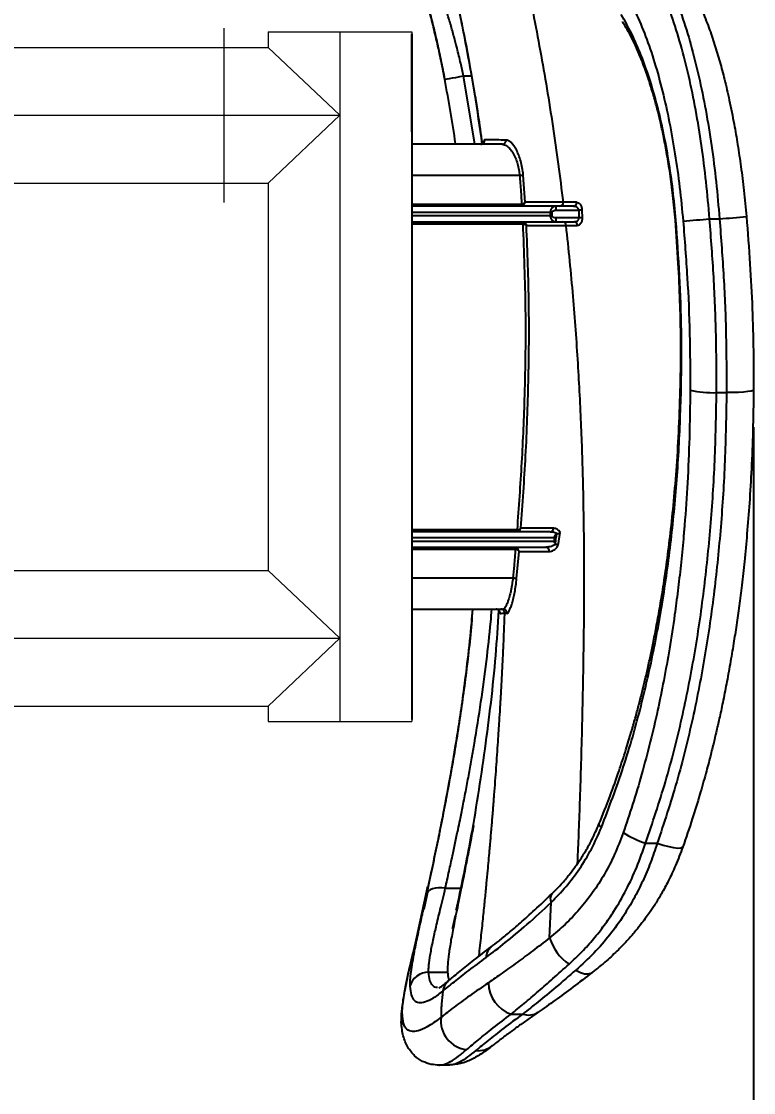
# Model space of a CAD drawing. Header units: millimetres. Extents: x 120 to 960, y 55 to 649.
# Drawn here: x 449.5 to 543.9, y 185.9 to 324.2 of the extents above; entities that cross this region are included whole.
import ezdxf

# ---------------------------------------------------------------- set-up
doc = ezdxf.new("R2010")
doc.units = ezdxf.units.MM
doc.layers.get('0').update_dxf_attribs({"lineweight": 13})
doc.layers.add('윤곽선', color=7, linetype='Continuous', lineweight=9)
doc.styles.get("Standard").update_dxf_attribs({"font": 'arial.ttf'})
doc.dimstyles.new('2-1사본 Standard', dxfattribs={"dimtxt": 2.5, "dimasz": 3, "dimexe": 1, "dimexo": 1, "dimgap": 1, "dimtad": 1, "dimdec": 1, "dimlfac": 2, "dimdsep": 46, "dimtxsty": 'Standard', "dimcen": 0.09, "dimclrd": 1, "dimclre": 1, "dimclrt": 2, "dimadec": 0, "dimazin": 0, "dimtfac": 1, "dimtdec": 1, "dimtmove": 0, "dimatfit": 3, "dimfxl": 0, "dimtolj": 1, "dimtzin": 0, "dimarcsym": 0})

# ---------------------------------------------------------------- blocks, each defined once
blk = doc.blocks.new('*D17')
at = {"layer": 'Defpoints', "color": 0}
for p in [(543.95, 272.8), (395.58, 173.6), (543.95, 165.44)]:
    blk.add_point(p, dxfattribs=at)
at = {"layer": '윤곽선', "color": 1, "lineweight": -2}
for p, q in [((543.95, 271.8), (543.95, 164.44)), ((395.58, 172.6), (395.58, 164.44)), ((398.58, 165.44), (540.95, 165.44))]:
    blk.add_line(p, q, dxfattribs=at)
at = {"layer": '윤곽선', "color": 1}
for points in [[(398.58, 165.94), (398.58, 164.94), (395.58, 165.44)], [(540.95, 165.94), (540.95, 164.94), (543.95, 165.44)]]:
    blk.add_solid(points, dxfattribs=at)
at = {"layer": '윤곽선', "color": 2, "insert": (470.2, 170.65), "char_height": 7, "attachment_point": 5}
blk.add_mtext('\\A1;295,355', dxfattribs=at)

msp = doc.modelspace()

# ---------------------------------------------------------------- linework, layer by layer
at = {"color": 1}
for p, q in [((475.583, 323.32), (475.583, 300.82)), ((490.583, 322.82), (490.583, 233.82)), ((395.583, 312.07), (490.583, 312.07)), ((395.583, 244.57), (490.583, 244.57))]:
    msp.add_line(p, q, dxfattribs=at)
for p, q in [((481.333, 322.82), (499.833, 322.82)), ((481.333, 322.82), (481.333, 320.82)), ((499.833, 322.82), (499.833, 233.82)), ((408.083, 320.82), (481.333, 320.82)), ((408.083, 303.32), (481.333, 303.32)), ((481.333, 303.32), (481.333, 253.32)), ((408.083, 253.32), (481.333, 253.32)), ((408.083, 235.82), (481.333, 235.82)), ((481.333, 235.82), (481.333, 233.82)), ((481.333, 233.82), (499.833, 233.82))]:
    msp.add_line(p, q)
at = {"color": 7, "linetype": 'Continuous', "lineweight": 25}
for p, q in [((499.833, 322.57), (499.833, 234.07)), ((499.833, 309.92), (499.833, 322.57)), ((511.538, 308.32), (499.833, 308.32)), ((514.469, 300.849), (514.223, 304.355)), ((518.467, 300.32), (499.833, 300.32)), ((513.903, 300.57), (513.903, 300.32)), ((520.701, 300.32), (518.467, 300.32)), ((518.467, 299.82), (518.467, 300.32)), ((517.717, 299.57), (517.967, 299.57)), ((517.717, 299.57), (517.717, 299.07)), ((517.717, 299.07), (517.967, 299.07)), ((517.967, 299.07), (517.967, 299.57)), ((518.467, 299.82), (521.381, 299.82)), ((521.409, 298.82), (518.467, 298.82)), ((518.467, 298.32), (518.467, 298.82)), ((521.802, 299.833), (521.829, 298.831)), ((538.277, 298.695), (539.556, 298.695)), ((499.833, 298.32), (518.467, 298.32)), ((514.074, 298.32), (514.074, 298.07)), ((514.169, 298.055), (514.249, 298.289)), ((518.467, 298.32), (520.779, 298.32)), ((539.165, 276.272), (540.455, 276.272)), ((513.38, 258.57), (513.38, 258.32)), ((517.707, 258.32), (499.833, 258.32)), ((518.251, 257.07), (518.251, 257.57)), ((518.732, 256.538), (518.976, 258.206)), ((499.833, 256.32), (517.126, 256.32)), ((513.139, 256.32), (513.139, 256.07)), ((513.375, 252.275), (513.686, 255.779)), ((499.833, 248.32), (511.641, 248.32)), ((511.845, 247.786), (512.135, 247.78)), ((499.833, 246.72), (499.833, 234.07)), ((530.007, 218.115), (531.522, 218.115)), ((500.497, 205.996), (501.898, 212.591)), ((501.229, 209.2), (501.811, 211.703)), ((504.175, 212.304), (506.227, 212.304)), ((501.728, 211.483), (501.261, 209.345)), ((517.635, 205.896), (517.836, 210.47)), ((500.01, 203.88), (500.52, 205.991)), ((502.02, 201.462), (504.464, 201.462)), ((512.671, 196.063), (514.164, 196.063)), ((503.34, 189.476), (503.382, 189.482)), ((503.382, 189.482), (503.34, 189.476)), ((504.695, 189.468), (503.382, 189.468))]:
    msp.add_line(p, q, dxfattribs=at)
at = {"color": 8, "linetype": 'Continuous', "lineweight": 25}
for p, q in [((506.534, 317.144), (507.546, 317.144)), ((507.997, 308.32), (506.534, 317.144)), ((499.833, 304.32), (513.768, 304.32)), ((513.903, 300.57), (499.833, 300.57)), ((499.833, 299.57), (517.717, 299.57)), ((517.717, 299.07), (499.833, 299.07)), ((499.833, 298.07), (514.074, 298.07)), ((513.38, 258.57), (499.833, 258.57)), ((499.833, 257.57), (518.251, 257.57)), ((518.251, 257.07), (499.833, 257.07)), ((499.833, 256.07), (513.139, 256.07)), ((512.891, 252.32), (499.833, 252.32)), ((501.846, 211.565), (501.385, 209.581))]:
    msp.add_line(p, q, dxfattribs=at)
at = {"color": 7, "linetype": 'Continuous', "lineweight": 25, "flags": 128}
for points in [[(504.084, 316.693), (504.093, 316.694), (504.1, 316.696)], [(513.768, 304.32), (513.84, 304.326), (513.91, 304.331), (513.976, 304.336), (514.039, 304.341), (514.096, 304.345), (514.147, 304.349), (514.189, 304.353), (514.223, 304.355)], [(514.025, 300.597), (514.044, 300.558), (514.061, 300.52), (514.078, 300.484), (514.093, 300.452), (514.106, 300.424), (514.116, 300.401), (514.124, 300.384), (514.129, 300.374)], [(521.802, 299.833), (521.765, 299.832), (521.722, 299.831), (521.674, 299.829), (521.621, 299.828), (521.564, 299.826), (521.505, 299.824), (521.444, 299.822), (521.381, 299.82)], [(521.829, 298.831), (521.792, 298.83), (521.749, 298.829), (521.701, 298.828), (521.648, 298.826), (521.592, 298.825), (521.532, 298.823), (521.471, 298.822), (521.409, 298.82)], [(542.977, 298.996), (543.042, 299), (543.028, 298.998)], [(513.429, 258.575), (513.438, 258.528), (513.446, 258.484), (513.454, 258.442), (513.46, 258.405), (513.466, 258.375), (513.47, 258.351), (513.473, 258.336), (513.475, 258.329)], [(513.223, 256.056), (513.238, 256.1), (513.252, 256.143), (513.266, 256.182), (513.278, 256.217), (513.287, 256.246), (513.295, 256.269), (513.3, 256.285), (513.303, 256.293)], [(513.375, 252.275), (513.349, 252.278), (513.31, 252.281), (513.26, 252.286), (513.199, 252.292), (513.13, 252.298), (513.054, 252.305), (512.974, 252.313), (512.891, 252.32)], [(504.175, 212.304), (503.726, 212.351), (503.292, 212.352), (502.888, 212.306), (502.527, 212.215), (502.221, 212.083), (501.981, 211.912), (501.815, 211.71), (501.728, 211.483)], [(498.611, 196.104), (498.49, 195.342), (498.525, 194.73)]]:
    msp.add_lwpolyline(points, dxfattribs=at)
at = {"color": 8, "linetype": 'Continuous', "lineweight": 25, "flags": 128}
for points in [[(504.1, 316.696), (504.205, 316.715), (504.418, 316.754), (504.721, 316.81), (505.101, 316.88), (505.543, 316.962), (506.028, 317.051), (506.534, 317.144)], [(533.924, 298.513), (533.849, 298.508), (533.856, 298.509)], [(534.617, 277.088), (534.514, 277.155), (534.513, 277.188)], [(543.945, 276.611), (543.88, 276.559), (543.629, 276.476), (543.215, 276.403), (542.66, 276.344), (541.991, 276.301), (541.243, 276.276), (540.455, 276.272)], [(524.001, 220.562), (523.995, 220.525), (524.08, 220.362), (524.318, 220.147)], [(531.522, 218.115), (532.278, 217.877), (532.994, 217.687), (533.632, 217.558), (534.158, 217.495), (534.544, 217.501), (534.771, 217.577), (534.829, 217.683)], [(521.016, 201.734), (521.6, 201.425), (522.154, 201.26), (522.648, 201.248), (523.059, 201.39), (523.15, 201.453)]]:
    msp.add_lwpolyline(points, dxfattribs=at)
at = {"color": 7, "linetype": 'Continuous', "lineweight": 25}
for centre, radius, start, end in [((508.752, 308.819), 0.499, 270.21246, 7.77486), ((511.521, 308.809), 0.489, 272.00279, 7.22637), ((518.916, 300.783), 0.465, 276.18921, 6.14897), ((520.654, 300.785), 0.467, 275.70006, 6.02708), ((478.23, 992.621), 696.518, 274.663442, 274.945644), ((519.268, 297.861), 0.461, 355.61693, 84.058), ((520.734, 297.859), 0.463, 356.08825, 84.49398), ((538.691, 289.172), 12.908, 256.93991, 272.10542), ((517.681, 258.786), 0.466, 273.1453, 357.01747), ((517.094, 255.838), 0.483, 350.48818, 86.17522), ((510.736, 247.82), 0.5, 355.90032, 89.97877), ((511.348, 247.821), 0.499, 355.94108, 89.8708), ((511.638, 247.822), 0.498, 355.17782, 89.70064), ((533.806, 229.866), 12.349, 237.26856, 252.08283), ((523.575, 207.665), 6.198, 196.58213, 236.35025), ((501.996, 198.969), 2.493, 89.45301, 163.9359), ((514.051, 200.161), 4.324, 180.78531, 251.38892), ((507.297, 195.158), 3.689, 172.17278, 264.39649)]:
    msp.add_arc(centre, radius, start, end, dxfattribs=at)
at = {"color": 8, "linetype": 'Continuous', "lineweight": 25}
for centre, radius, start, end in [((487.345, 916.907), 620.413, 274.827513, 275.149372), ((518.706, 210.967), 1.002, 142.49707, 209.75233), ((511.155, 203.405), 1.703, 129.03751, 180.96709), ((506.067, 198.691), 2.239, 129.92568, 171.28232), ((514.919, 198.215), 2.281, 250.66951, 302.60257), ((508.377, 194.422), 3.081, 264.97159, 308.10989)]:
    msp.add_arc(centre, radius, start, end, dxfattribs=at)
for points, knots in [([(513.282, 335.319), (513.69, 333.592), (514.861, 328.644), (516.454, 320.412), (518.112, 310.639), (518.956, 304.105), (519.378, 300.832)], [0, 0, 0, 0, 0.1514415, 0.4338354, 0.7164288, 1, 1, 1, 1]), ([(508.961, 308.377), (508.79, 309.616), (508.222, 313.719), (506.968, 320.674), (505.513, 327.98), (504.441, 332.397), (504.056, 333.985)], [0, 0, 0, 0, 0.1444595, 0.4786673, 0.8126492, 1, 1, 1, 1]), ([(509.246, 308.886), (509.217, 308.867), (509.16, 308.827), (509.128, 308.666), (509.129, 308.512), (509.129, 308.5)], [0, 0, 0, 0, 0.4769289, 0.9603304, 1, 1, 1, 1]), ([(519.728, 297.826), (520.044, 294.78), (520.66, 288.84), (521.279, 280.176), (521.698, 271.986), (521.939, 264.271), (522.051, 257.037), (522.065, 250.288), (522.011, 244.02), (521.915, 238.216), (521.793, 232.858), (521.655, 227.933), (521.51, 223.449), (521.363, 219.423), (521.261, 216.804), (521.205, 215.53), (521.201, 215.44)], [0, 0, 0, 0, 0.1084159, 0.2114085, 0.3091358, 0.4016578, 0.4888945, 0.5707486, 0.6472078, 0.7184154, 0.7846304, 0.8458447, 0.901823, 0.9522006, 0.9966222, 1, 1, 1, 1]), ([(507.692, 248.32), (507.588, 247.069), (507.286, 243.421), (506.537, 237.504), (505.505, 230.635), (504.319, 223.997), (503.04, 217.57), (502.167, 213.518), (501.728, 211.483)], [0, 0, 0, 0, 0.0947578, 0.2762219, 0.4571729, 0.6373063, 0.8178644, 1, 1, 1, 1]), ([(504.175, 212.304), (504.338, 213.04), (504.644, 214.415), (505.069, 216.371), (505.452, 218.159), (505.779, 219.706), (506.107, 221.287), (506.455, 223.01), (506.847, 225.018), (507.239, 227.095), (507.598, 229.08), (508.127, 232.13), (508.782, 236.264), (509.479, 241.505), (509.945, 245.51), (510.133, 247.775), (510.179, 248.32)], [0, 0, 0, 0, 0.067782, 0.1265335, 0.1762543, 0.2269103, 0.2626376, 0.3139697, 0.3754382, 0.4337378, 0.4888694, 0.5408348, 0.6854219, 0.8243598, 0.9577076, 1, 1, 1, 1]), ([(508.522, 203.523), (508.536, 203.648), (508.601, 204.226), (508.712, 205.235), (508.852, 206.528), (508.981, 207.752), (509.101, 208.908), (509.212, 209.995), (509.346, 211.334), (509.494, 212.848), (509.646, 214.46), (509.776, 215.867), (509.907, 217.327), (510.049, 218.955), (510.201, 220.749), (510.348, 222.549), (510.488, 224.33), (510.622, 226.091), (510.749, 227.822), (510.869, 229.522), (510.979, 231.129), (511.074, 232.582), (511.165, 234.023), (511.26, 235.587), (511.368, 237.457), (511.482, 239.551), (511.59, 241.704), (511.682, 243.696), (511.753, 245.359), (511.805, 246.685), (511.833, 247.457), (511.845, 247.786)], [0, 0, 0, 0, 0.0085118, 0.0396207, 0.0691574, 0.0971228, 0.1235179, 0.1483447, 0.1716057, 0.2152761, 0.2521038, 0.2821084, 0.3116329, 0.3520576, 0.3935467, 0.4343106, 0.4750606, 0.5150466, 0.5542684, 0.592726, 0.6304203, 0.6631191, 0.6908392, 0.727665, 0.7684465, 0.8164754, 0.8678929, 0.9122436, 0.9490162, 0.9782562, 1, 1, 1, 1]), ([(511.206, 247.988), (511.206, 247.946), (511.209, 247.809), (511.224, 247.795), (511.235, 247.785)], [0, 0, 0, 0, 0.3034073, 1, 1, 1, 1]), ([(501.261, 209.345), (501.22, 209.158), (500.982, 208.069), (500.598, 206.307), (500.185, 204.299), (499.894, 202.716), (499.707, 201.483), (499.596, 200.436), (499.599, 199.919), (499.6, 199.659)], [0, 0, 0, 0, 0.0393767, 0.2298812, 0.4220962, 0.5661514, 0.7097527, 0.8539838, 1, 1, 1, 1]), ([(505.115, 207.087), (505.129, 207.15), (505.244, 207.665), (505.376, 208.255), (505.493, 208.773)], [0, 0, 0, 0, 0.1237905, 1, 1, 1, 1]), ([(498.611, 196.104), (498.618, 196.4), (498.63, 196.989), (498.79, 198.184), (499.041, 199.584), (499.43, 201.411), (499.759, 202.84), (499.997, 203.826), (500.01, 203.88)], [0, 0, 0, 0, 0.1862518, 0.3708176, 0.5553911, 0.7410019, 0.9860377, 1, 1, 1, 1]), ([(503.179, 199.477), (503.177, 199.477), (502.903, 199.443), (502.547, 199.72), (502.13, 200.327), (502.056, 201.083), (502.02, 201.462)], [0, 0, 0, 0, 0.0021031, 0.3352655, 0.6676145, 1, 1, 1, 1]), ([(503.382, 189.482), (503.579, 189.496), (504.004, 189.527), (504.844, 189.916), (505.809, 190.546), (506.571, 191.181), (506.937, 191.486)], [0, 0, 0, 0, 0.223772, 0.4838891, 0.7515961, 1, 1, 1, 1]), ([(508.107, 191.353), (507.748, 191.061), (507.005, 190.456), (506.063, 189.864), (505.265, 189.513), (504.868, 189.497), (504.695, 189.489)], [0, 0, 0, 0, 0.2547208, 0.526834, 0.7932183, 1, 1, 1, 1])]:
    msp.add_open_spline(points, degree=3, knots=knots, dxfattribs=at)
at = {"color": 7, "linetype": 'Continuous', "lineweight": 25}
for points, knots in [([(508.939, 308.328), (508.633, 310.507), (507.763, 316.69), (506.133, 325.206), (504.609, 331.486), (504.038, 333.837)], [0, 0, 0, 0, 0.2540712, 0.7207504, 1, 1, 1, 1]), ([(500.072, 332.677), (500.188, 332.291), (500.42, 331.52), (500.878, 329.977), (501.39, 328.201), (501.941, 326.192), (502.506, 324), (503.065, 321.66), (503.603, 319.211), (503.924, 317.534), (504.084, 316.693)], [0, 0, 0, 0, 0.12620498, 0.25159222, 0.37749122, 0.50206781, 0.62686155, 0.75116954, 0.87516051, 1, 1, 1, 1]), ([(504.1, 316.696), (503.926, 317.6), (503.585, 319.378), (503.018, 321.931), (502.448, 324.287), (501.893, 326.418), (501.373, 328.302), (500.91, 329.911), (500.51, 331.266), (500.307, 331.946), (500.207, 332.281)], [0, 0, 0, 0, 0.138065, 0.2714306, 0.4017231, 0.5283909, 0.6513455, 0.7715761, 0.8873061, 1, 1, 1, 1]), ([(506.534, 317.144), (506.413, 317.687), (506.144, 318.895), (505.725, 320.584), (505.289, 322.245), (504.854, 323.802), (504.325, 325.545), (503.761, 327.296), (503.239, 328.873), (502.812, 330.109), (502.601, 330.712), (502.501, 330.998)], [0, 0, 0, 0, 0.0936157, 0.2082398, 0.2963722, 0.393858, 0.5006965, 0.6429418, 0.7735162, 0.8924996, 1, 1, 1, 1]), ([(538.277, 298.695), (538.138, 300.289), (537.859, 303.479), (537.251, 308.188), (536.505, 312.766), (535.611, 317.132), (534.574, 321.229), (533.39, 324.995), (532.069, 328.439), (531.066, 330.395), (530.564, 331.375)], [0, 0, 0, 0, 0.1246091, 0.2494527, 0.3746511, 0.5003228, 0.6249114, 0.74964, 0.8746292, 1, 1, 1, 1]), ([(531.899, 331.375), (532.397, 330.393), (533.393, 328.432), (534.706, 324.98), (535.882, 321.208), (536.91, 317.108), (537.797, 312.744), (538.536, 308.174), (539.14, 303.472), (539.417, 300.287), (539.556, 298.695)], [0, 0, 0, 0, 0.1255969, 0.250781, 0.375671, 0.5003863, 0.6258463, 0.750858, 0.8755369, 1, 1, 1, 1]), ([(534.932, 330.363), (535.364, 329.595), (536.19, 328.127), (537.259, 325.751), (538.159, 323.454), (538.926, 321.205), (539.596, 318.979), (540.229, 316.596), (540.852, 313.924), (541.415, 311.112), (541.909, 308.237), (542.332, 305.378), (542.722, 302.274), (542.924, 300.115), (543.028, 298.999)], [0, 0, 0, 0, 0.1013431, 0.1935515, 0.2772868, 0.3524675, 0.4258351, 0.4970886, 0.5781675, 0.6695038, 0.7441878, 0.8238031, 0.9088477, 1, 1, 1, 1]), ([(527.288, 328.043), (527.776, 327.161), (528.749, 325.401), (530.039, 322.295), (531.2, 318.885), (532.218, 315.18), (533.095, 311.231), (533.828, 307.083), (534.436, 302.788), (534.718, 299.868), (534.858, 298.408)], [0, 0, 0, 0, 0.1243852, 0.2482434, 0.3730939, 0.4980859, 0.6224595, 0.7479121, 0.8739393, 1, 1, 1, 1]), ([(533.924, 298.513), (533.802, 299.821), (533.559, 302.429), (533.001, 306.272), (532.314, 309.991), (531.487, 313.537), (530.526, 316.864), (529.433, 319.922), (528.22, 322.713), (527.308, 324.293), (526.852, 325.084)], [0, 0, 0, 0, 0.1254089, 0.2500655, 0.375449, 0.5006479, 0.6251338, 0.7504493, 0.8751751, 1, 1, 1, 1]), ([(533.856, 298.509), (533.759, 299.576), (533.576, 301.601), (533.199, 304.445), (532.8, 306.938), (532.393, 309.087), (532.002, 310.909), (531.609, 312.551), (531.174, 314.197), (530.64, 316.005), (529.977, 317.984), (529.163, 320.069), (528.188, 322.212), (527.432, 323.502), (527.035, 324.178)], [0, 0, 0, 0, 0.1049386, 0.1991672, 0.2835188, 0.3582217, 0.4228816, 0.4781169, 0.5384344, 0.609349, 0.691271, 0.7839128, 0.8865943, 1, 1, 1, 1]), ([(505.503, 308.32), (505.498, 308.355), (505.12, 311.16), (504.607, 313.945), (504.1, 316.696)], [0, 0, 0, 0, 0.0122642, 1, 1, 1, 1]), ([(512.007, 308.871), (511.578, 308.873), (510.722, 308.877), (509.797, 308.882), (509.43, 308.885), (509.247, 308.887)], [0, 0, 0, 0, 0.3336526, 0.666361, 1, 1, 1, 1]), ([(511.538, 308.32), (511.596, 308.316), (511.725, 308.306), (511.949, 308.216), (512.192, 308.053), (512.423, 307.833), (512.612, 307.608), (512.763, 307.398), (512.974, 307.069), (513.228, 306.564), (513.49, 305.824), (513.679, 305.071), (513.739, 304.563), (513.768, 304.32)], [0, 0, 0, 0, 0.067828, 0.1514514, 0.2508813, 0.3326113, 0.4014689, 0.4574536, 0.5005635, 0.6414766, 0.7712333, 0.8904678, 1, 1, 1, 1]), ([(514.223, 304.355), (514.19, 304.664), (514.124, 305.282), (513.921, 306.153), (513.663, 306.939), (513.256, 307.838), (512.788, 308.473), (512.328, 308.819), (512.114, 308.854), (512.007, 308.871)], [0, 0, 0, 0, 0.1258649, 0.2513086, 0.3768066, 0.501926, 0.7505088, 0.8752955, 1, 1, 1, 1]), ([(513.768, 304.32), (513.82, 303.626), (513.913, 302.385), (513.991, 301.143), (514.025, 300.597)], [0, 0, 0, 0, 0.5600005, 1, 1, 1, 1]), ([(514.025, 300.597), (514.003, 300.588), (513.964, 300.573), (513.921, 300.571), (513.903, 300.57)], [0, 0, 0, 0, 0.5603671, 1, 1, 1, 1]), ([(514.025, 300.597), (514.079, 300.613), (514.183, 300.645), (514.312, 300.711), (514.411, 300.78), (514.45, 300.826), (514.469, 300.849)], [0, 0, 0, 0, 0.2700436, 0.5226371, 0.76397, 1, 1, 1, 1]), ([(514.129, 300.374), (514.177, 300.403), (514.269, 300.46), (514.371, 300.584), (514.441, 300.715), (514.46, 300.805), (514.469, 300.849)], [0, 0, 0, 0, 0.27003, 0.5226702, 0.7640067, 1, 1, 1, 1]), ([(519.378, 300.832), (518.454, 300.835), (516.609, 300.841), (515.181, 300.846), (514.469, 300.849)], [0, 0, 0, 0, 0.5012613, 1, 1, 1, 1]), ([(518.467, 300.32), (518.406, 300.316), (518.294, 300.308), (518.111, 300.239), (517.955, 300.132), (517.838, 299.988), (517.768, 299.854), (517.725, 299.714), (517.719, 299.617), (517.717, 299.57)], [0, 0, 0, 0, 0.1650632, 0.3072268, 0.5226194, 0.6510038, 0.7726339, 0.8885676, 1, 1, 1, 1]), ([(521.119, 300.834), (520.832, 300.834), (520.259, 300.834), (519.672, 300.833), (519.378, 300.832)], [0, 0, 0, 0, 0.4999135, 1, 1, 1, 1]), ([(521.381, 299.82), (521.376, 299.854), (521.366, 299.924), (521.317, 300.023), (521.244, 300.116), (521.131, 300.208), (520.946, 300.297), (520.793, 300.312), (520.701, 300.32)], [0, 0, 0, 0, 0.0941049, 0.1988512, 0.318529, 0.4560751, 0.6710877, 1, 1, 1, 1]), ([(521.119, 300.834), (521.198, 300.822), (521.357, 300.797), (521.54, 300.626), (521.66, 300.43), (521.733, 300.252), (521.786, 300.051), (521.796, 299.906), (521.802, 299.833)], [0, 0, 0, 0, 0.2496696, 0.4984542, 0.6237255, 0.7491387, 0.8741366, 1, 1, 1, 1]), ([(517.717, 299.07), (517.719, 299.023), (517.725, 298.927), (517.768, 298.786), (517.838, 298.653), (517.955, 298.509), (518.111, 298.401), (518.294, 298.332), (518.406, 298.324), (518.467, 298.32)], [0, 0, 0, 0, 0.11136388, 0.22727095, 0.34893607, 0.47737643, 0.69260251, 0.8348226, 1, 1, 1, 1]), ([(517.967, 299.57), (517.968, 299.586), (517.972, 299.619), (518.002, 299.667), (518.05, 299.711), (518.195, 299.798), (518.344, 299.81), (518.467, 299.82)], [0, 0, 0, 0, 0.0768636, 0.1660741, 0.273243, 0.3999737, 1, 1, 1, 1]), ([(518.467, 298.82), (518.344, 298.83), (518.195, 298.842), (518.05, 298.929), (518.002, 298.974), (517.972, 299.021), (517.968, 299.055), (517.967, 299.07)], [0, 0, 0, 0, 0.6000278, 0.7267588, 0.8339256, 0.9231362, 1, 1, 1, 1]), ([(520.779, 298.32), (520.868, 298.328), (521.019, 298.342), (521.197, 298.43), (521.303, 298.524), (521.367, 298.617), (521.406, 298.717), (521.408, 298.787), (521.409, 298.82)], [0, 0, 0, 0, 0.3248726, 0.5490896, 0.6830528, 0.800111, 0.9040095, 1, 1, 1, 1]), ([(521.829, 298.831), (521.828, 298.759), (521.825, 298.615), (521.784, 298.413), (521.721, 298.234), (521.609, 298.037), (521.433, 297.865), (521.275, 297.84), (521.196, 297.828)], [0, 0, 0, 0, 0.1255472, 0.2498383, 0.3746915, 0.5002505, 0.7500036, 1, 1, 1, 1]), ([(521.381, 299.82), (521.387, 299.634), (521.397, 299.3), (521.405, 298.967), (521.409, 298.82)], [0, 0, 0, 0, 0.5599988, 1, 1, 1, 1]), ([(539.165, 276.272), (539.161, 278.745), (539.153, 283.701), (538.846, 291.187), (538.467, 296.185), (538.277, 298.695)], [0, 0, 0, 0, 0.3314989, 0.664257, 1, 1, 1, 1]), ([(539.556, 298.695), (539.747, 296.185), (540.126, 291.187), (540.435, 283.702), (540.448, 278.746), (540.455, 276.272)], [0, 0, 0, 0, 0.3357003, 0.6684687, 1, 1, 1, 1]), ([(543.028, 298.999), (543.19, 296.958), (543.504, 292.995), (543.79, 287.22), (543.948, 281.794), (543.946, 278.301), (543.945, 276.611)], [0, 0, 0, 0, 0.2733112, 0.5308462, 0.7729857, 1, 1, 1, 1]), ([(514.169, 298.055), (514.31, 294.369), (514.592, 286.998), (514.445, 276.723), (514.056, 267.247), (513.638, 261.466), (513.429, 258.575)], [0, 0, 0, 0, 0.2799997, 0.5599394, 0.7799452, 1, 1, 1, 1]), ([(513.928, 258.783), (514.149, 261.892), (514.595, 268.2), (514.947, 277.819), (515.035, 287.735), (514.773, 294.439), (514.639, 297.843)], [0, 0, 0, 0, 0.2391877, 0.4852274, 0.7385893, 1, 1, 1, 1]), ([(514.074, 298.07), (514.092, 298.069), (514.124, 298.068), (514.155, 298.059), (514.169, 298.055)], [0, 0, 0, 0, 0.5600057, 1, 1, 1, 1]), ([(514.169, 298.055), (514.225, 298.044), (514.333, 298.023), (514.469, 297.968), (514.575, 297.908), (514.618, 297.865), (514.639, 297.843)], [0, 0, 0, 0, 0.2712348, 0.523927, 0.7647038, 1, 1, 1, 1]), ([(514.249, 298.289), (514.3, 298.265), (514.4, 298.217), (514.515, 298.102), (514.598, 297.976), (514.626, 297.887), (514.639, 297.843)], [0, 0, 0, 0, 0.2712551, 0.5239867, 0.7647557, 1, 1, 1, 1]), ([(514.639, 297.843), (515.372, 297.84), (516.841, 297.835), (518.764, 297.829), (519.728, 297.826)], [0, 0, 0, 0, 0.4989187, 1, 1, 1, 1]), ([(519.727, 297.826), (519.974, 297.827), (520.469, 297.828), (520.953, 297.828), (521.196, 297.828)], [0, 0, 0, 0, 0.5000998, 1, 1, 1, 1]), ([(534.513, 277.188), (534.531, 278.18), (534.571, 280.376), (534.559, 283.997), (534.463, 288.261), (534.25, 293.173), (533.993, 296.658), (533.856, 298.509)], [0, 0, 0, 0, 0.1400094, 0.3098981, 0.5097199, 0.739644, 1, 1, 1, 1]), ([(534.617, 277.088), (534.639, 279.464), (534.684, 284.215), (534.441, 291.368), (534.096, 296.13), (533.924, 298.513)], [0, 0, 0, 0, 0.3332756, 0.6663662, 1, 1, 1, 1]), ([(534.858, 298.408), (535.048, 295.982), (535.426, 291.135), (535.743, 283.855), (535.764, 279.017), (535.774, 276.597)], [0, 0, 0, 0, 0.33367906, 0.66680329, 1, 1, 1, 1]), ([(524.001, 220.562), (524.491, 221.782), (525.404, 224.056), (526.541, 227.274), (527.435, 230.014), (528.125, 232.293), (528.665, 234.191), (529.119, 235.87), (529.517, 237.421), (529.896, 238.966), (530.267, 240.556), (530.637, 242.23), (531.016, 244.044), (531.416, 246.085), (531.853, 248.503), (532.319, 251.337), (532.794, 254.592), (533.257, 258.274), (533.687, 262.387), (534.058, 266.933), (534.357, 271.913), (534.46, 275.383), (534.513, 277.188)], [0, 0, 0, 0, 0.06852382, 0.12770112, 0.17766497, 0.21849469, 0.25152665, 0.28025912, 0.30885552, 0.33467896, 0.36287519, 0.39354623, 0.42363386, 0.45895009, 0.50135276, 0.55088817, 0.60760537, 0.67154245, 0.74273361, 0.82120426, 0.90696425, 1, 1, 1, 1]), ([(524.318, 220.147), (525.297, 222.727), (527.249, 227.874), (529.493, 235.828), (531.308, 243.885), (532.689, 252.06), (533.689, 260.332), (534.356, 268.684), (534.53, 274.284), (534.617, 277.088)], [0, 0, 0, 0, 0.1428885, 0.28501, 0.4270057, 0.56935, 0.7123748, 0.8559896, 1, 1, 1, 1]), ([(535.774, 276.597), (535.748, 274.55), (535.697, 270.562), (535.439, 264.751), (535.145, 260.401), (534.89, 257.41), (534.727, 255.679), (534.554, 253.985), (534.371, 252.328), (534.177, 250.71), (533.975, 249.13), (533.634, 246.634), (533.122, 243.292), (532.385, 239.177), (531.561, 235.164), (530.62, 231.125), (529.545, 227.077), (528.386, 223.17), (527.539, 220.681), (527.129, 219.477)], [0, 0, 0, 0, 0.1053856, 0.2052696, 0.2996577, 0.3302061, 0.3601317, 0.389435, 0.418116, 0.4461748, 0.4736117, 0.5004272, 0.5763765, 0.6484735, 0.7167241, 0.7885193, 0.8634406, 0.9339471, 1, 1, 1, 1]), ([(543.945, 276.611), (543.922, 274.842), (543.877, 271.45), (543.686, 266.586), (543.43, 262.161), (543.122, 258.173), (542.786, 254.636), (542.44, 251.54), (542.094, 248.806), (541.742, 246.295), (541.357, 243.79), (540.93, 241.254), (540.463, 238.715), (539.995, 236.369), (539.611, 234.579), (539.323, 233.299), (539.087, 232.276), (538.775, 230.964), (538.335, 229.2), (537.746, 226.965), (536.98, 224.264), (536.012, 221.097), (535.238, 218.852), (534.823, 217.649)], [0, 0, 0, 0, 0.0880532, 0.1688964, 0.2425791, 0.3091404, 0.3686102, 0.4201361, 0.4649116, 0.5065014, 0.5470439, 0.5918557, 0.6353361, 0.6765084, 0.7118533, 0.7272195, 0.742344, 0.7645253, 0.794924, 0.8335833, 0.8805719, 0.9359937, 1, 1, 1, 1]), ([(530.007, 218.115), (530.902, 220.75), (532.702, 226.053), (534.751, 234.195), (536.378, 242.431), (537.591, 250.673), (538.449, 259.02), (539.004, 267.543), (539.111, 273.332), (539.165, 276.272)], [0, 0, 0, 0, 0.141867, 0.2854881, 0.4269074, 0.568389, 0.707873, 0.8516736, 1, 1, 1, 1]), ([(540.455, 276.272), (540.404, 273.333), (540.304, 267.543), (539.765, 259.017), (538.927, 250.666), (537.741, 242.421), (536.15, 234.187), (534.15, 226.051), (532.395, 220.749), (531.522, 218.115)], [0, 0, 0, 0, 0.1483976, 0.2923519, 0.4320658, 0.5735982, 0.7150263, 0.8584351, 1, 1, 1, 1]), ([(513.429, 258.575), (513.42, 258.573), (513.404, 258.571), (513.387, 258.57), (513.38, 258.57)], [0, 0, 0, 0, 0.560148, 1, 1, 1, 1]), ([(513.429, 258.575), (513.462, 258.577), (513.526, 258.583), (513.643, 258.606), (513.764, 258.649), (513.873, 258.712), (513.91, 258.759), (513.929, 258.783)], [0, 0, 0, 0, 0.141407, 0.2755975, 0.5289608, 0.7670259, 1, 1, 1, 1]), ([(513.475, 258.329), (513.507, 258.337), (513.569, 258.353), (513.68, 258.409), (513.792, 258.502), (513.887, 258.637), (513.915, 258.735), (513.929, 258.783)], [0, 0, 0, 0, 0.14141326, 0.27562064, 0.5290172, 0.76707688, 1, 1, 1, 1]), ([(518.147, 258.761), (517.298, 258.765), (515.605, 258.772), (514.486, 258.779), (513.929, 258.783)], [0, 0, 0, 0, 0.5016392, 1, 1, 1, 1]), ([(518.976, 258.206), (518.921, 258.304), (518.811, 258.5), (518.525, 258.705), (518.298, 258.739), (518.147, 258.761)], [0, 0, 0, 0, 0.2515884, 0.5030088, 1, 1, 1, 1]), ([(517.707, 258.32), (517.811, 258.316), (517.976, 258.309), (518.308, 258.255), (518.514, 258.146), (518.664, 258.066)], [0, 0, 0, 0, 0.31672612, 0.50211046, 1, 1, 1, 1]), ([(518.251, 257.57), (518.256, 257.612), (518.264, 257.698), (518.345, 257.85), (518.441, 257.933), (518.503, 257.986)], [0, 0, 0, 0, 0.2468451, 0.5150558, 1, 1, 1, 1]), ([(518.503, 257.986), (518.471, 257.77), (518.415, 257.384), (518.357, 256.997), (518.332, 256.828)], [0, 0, 0, 0, 0.56000086, 1, 1, 1, 1]), ([(518.664, 258.066), (518.637, 258.057), (518.58, 258.038), (518.529, 258.004), (518.503, 257.986)], [0, 0, 0, 0, 0.4890422, 1, 1, 1, 1]), ([(518.664, 258.066), (518.728, 258.087), (518.855, 258.13), (518.936, 258.181), (518.976, 258.206)], [0, 0, 0, 0, 0.5059962, 1, 1, 1, 1]), ([(513.223, 256.056), (513.164, 255.359), (513.057, 254.113), (512.942, 252.868), (512.891, 252.32)], [0, 0, 0, 0, 0.5599999, 1, 1, 1, 1]), ([(513.139, 256.07), (513.155, 256.07), (513.184, 256.068), (513.211, 256.06), (513.223, 256.056)], [0, 0, 0, 0, 0.5599095, 1, 1, 1, 1]), ([(513.686, 255.779), (513.671, 255.805), (513.643, 255.856), (513.545, 255.934), (513.431, 255.993), (513.318, 256.034), (513.256, 256.049), (513.223, 256.056)], [0, 0, 0, 0, 0.2333396, 0.4718269, 0.7252695, 0.8592645, 1, 1, 1, 1]), ([(513.686, 255.779), (513.679, 255.829), (513.667, 255.928), (513.593, 256.076), (513.495, 256.185), (513.393, 256.256), (513.333, 256.28), (513.303, 256.293)], [0, 0, 0, 0, 0.2333128, 0.4718066, 0.7252567, 0.8592985, 1, 1, 1, 1]), ([(513.686, 255.779), (514.197, 255.776), (515.224, 255.768), (516.787, 255.762), (517.571, 255.758)], [0, 0, 0, 0, 0.4982994, 1, 1, 1, 1]), ([(518.45, 256.725), (518.239, 256.609), (517.793, 256.362), (517.356, 256.335), (517.126, 256.32)], [0, 0, 0, 0, 0.474218, 1, 1, 1, 1]), ([(517.571, 255.758), (517.761, 255.794), (518.047, 255.849), (518.453, 256.144), (518.639, 256.407), (518.732, 256.538)], [0, 0, 0, 0, 0.4980403, 0.7496604, 1, 1, 1, 1]), ([(518.332, 256.828), (518.306, 256.871), (518.261, 256.946), (518.254, 257.033), (518.251, 257.07)], [0, 0, 0, 0, 0.5768825, 1, 1, 1, 1]), ([(518.332, 256.828), (518.349, 256.806), (518.382, 256.764), (518.428, 256.738), (518.45, 256.725)], [0, 0, 0, 0, 0.509735, 1, 1, 1, 1]), ([(518.732, 256.538), (518.728, 256.542), (518.7, 256.571), (518.62, 256.635), (518.509, 256.694), (518.45, 256.725)], [0, 0, 0, 0, 0.0609271, 0.5014658, 1, 1, 1, 1]), ([(512.891, 252.32), (512.861, 252.068), (512.814, 251.679), (512.724, 251.166), (512.629, 250.689), (512.487, 250.1), (512.316, 249.525), (512.156, 249.086), (512.036, 248.81), (511.907, 248.561), (511.77, 248.363), (511.682, 248.334), (511.641, 248.32)], [0, 0, 0, 0, 0.1190098, 0.1832596, 0.2506669, 0.3599159, 0.500142, 0.6028241, 0.6859751, 0.7495806, 0.8819014, 1, 1, 1, 1]), ([(512.135, 247.78), (512.178, 247.797), (512.265, 247.831), (512.427, 248.101), (512.603, 248.512), (512.786, 249.068), (512.968, 249.749), (513.134, 250.528), (513.279, 251.379), (513.343, 251.976), (513.375, 252.275)], [0, 0, 0, 0, 0.1244857, 0.2490349, 0.373663, 0.4982065, 0.6228798, 0.7479616, 0.8735334, 1, 1, 1, 1]), ([(501.811, 211.703), (502.058, 212.851), (502.524, 215.019), (503.181, 218.182), (503.748, 221.008), (504.227, 223.487), (504.62, 225.602), (504.943, 227.403), (505.265, 229.258), (505.636, 231.491), (506.086, 234.381), (506.589, 237.89), (507.106, 242.029), (507.501, 245.575), (507.673, 247.75), (507.718, 248.32)], [0, 0, 0, 0, 0.10384358, 0.19601859, 0.27685302, 0.3465568, 0.40525344, 0.45300621, 0.49505155, 0.5568775, 0.63390437, 0.72639149, 0.83431942, 0.9565497, 1, 1, 1, 1]), ([(505.589, 209.458), (506.214, 212.402), (507.68, 219.301), (509.356, 230.273), (510.584, 240.237), (510.973, 246.216), (511.1, 248.16)], [0, 0, 0, 0, 0.2306917, 0.5406627, 0.8506498, 1, 1, 1, 1]), ([(511.233, 247.785), (511.304, 247.785), (511.447, 247.785), (511.712, 247.786), (511.844, 247.786)], [0, 0, 0, 0, 0.5001548, 1, 1, 1, 1]), ([(507.816, 220.377), (507.804, 220.317), (507.699, 219.764), (507.48, 218.628), (507.132, 216.835), (506.708, 214.683), (506.397, 213.143), (506.227, 212.304)], [0, 0, 0, 0, 0.0218552, 0.1992609, 0.4132205, 0.6801341, 1, 1, 1, 1]), ([(517.836, 210.47), (518.486, 211.136), (519.783, 212.467), (521.517, 214.783), (523.074, 217.323), (523.902, 219.204), (524.318, 220.147)], [0, 0, 0, 0, 0.2495989, 0.497856, 0.7481515, 1, 1, 1, 1]), ([(517.912, 211.577), (518.375, 212.043), (519.197, 212.872), (520.208, 214.084), (520.957, 215.076), (521.631, 216.05), (522.343, 217.191), (523.187, 218.715), (523.707, 219.895), (524.001, 220.562)], [0, 0, 0, 0, 0.1900863, 0.3383646, 0.4462749, 0.5366393, 0.664068, 0.8103331, 1, 1, 1, 1]), ([(527.129, 219.477), (526.774, 218.541), (526.069, 216.681), (524.733, 214.101), (523.214, 211.719), (521.503, 209.557), (519.645, 207.596), (518.306, 206.464), (517.635, 205.896)], [0, 0, 0, 0, 0.1677057, 0.3333371, 0.4994505, 0.6661187, 0.8327086, 1, 1, 1, 1]), ([(520.141, 202.506), (520.697, 203.029), (521.789, 204.059), (523.303, 205.747), (524.685, 207.496), (526.115, 209.576), (527.539, 212.056), (528.916, 214.987), (529.644, 217.075), (530.007, 218.115)], [0, 0, 0, 0, 0.1318827, 0.2592302, 0.3822372, 0.5011198, 0.6688388, 0.8348714, 1, 1, 1, 1]), ([(531.522, 218.115), (531.242, 217.279), (530.681, 215.604), (529.66, 213.214), (528.507, 210.929), (527.107, 208.594), (525.398, 206.23), (523.339, 203.851), (521.804, 202.452), (521.016, 201.734)], [0, 0, 0, 0, 0.1243047, 0.2489774, 0.3743889, 0.5009011, 0.6589517, 0.8251476, 1, 1, 1, 1]), ([(534.823, 217.649), (534.519, 216.837), (533.949, 215.321), (533, 213.31), (532.114, 211.665), (531.325, 210.359), (530.669, 209.364), (530.095, 208.549), (529.486, 207.733), (528.711, 206.761), (527.703, 205.6), (526.443, 204.288), (524.912, 202.857), (523.763, 201.941), (523.15, 201.453)], [0, 0, 0, 0, 0.1208067, 0.2255661, 0.3149501, 0.389024, 0.4473958, 0.4902284, 0.536928, 0.5990779, 0.6765004, 0.7690849, 0.8768442, 1, 1, 1, 1]), ([(502.02, 201.462), (502.017, 201.607), (502.013, 201.9), (502.056, 202.448), (502.133, 203.085), (502.25, 203.821), (502.404, 204.656), (502.637, 205.793), (502.999, 207.381), (503.526, 209.591), (503.95, 211.365), (504.175, 212.304)], [0, 0, 0, 0, 0.0790245, 0.1597127, 0.2421138, 0.3262748, 0.4122394, 0.5000485, 0.6461572, 0.812781, 1, 1, 1, 1]), ([(506.227, 212.304), (506.11, 211.728), (505.883, 210.61), (505.578, 209.097), (505.313, 207.762), (505.089, 206.602), (504.84, 205.242), (504.612, 203.796), (504.454, 202.402), (504.461, 201.771), (504.464, 201.462)], [0, 0, 0, 0, 0.11359783, 0.22041701, 0.32047089, 0.41377434, 0.50034699, 0.67340529, 0.83986527, 1, 1, 1, 1]), ([(510.082, 204.727), (510.405, 204.977), (511.119, 205.527), (512.379, 206.56), (513.928, 207.89), (515.794, 209.558), (517.174, 210.873), (517.909, 211.574)], [0, 0, 0, 0, 0.1408065, 0.3104959, 0.5094404, 0.7386668, 1, 1, 1, 1]), ([(509.452, 203.376), (510.257, 203.989), (511.9, 205.241), (514.741, 207.632), (516.788, 209.508), (517.836, 210.47)], [0, 0, 0, 0, 0.3187659, 0.6509001, 1, 1, 1, 1]), ([(504.628, 200.406), (505.088, 200.785), (506.006, 201.542), (507.851, 203.016), (509.336, 204.155), (510.082, 204.727)], [0, 0, 0, 0, 0.3336553, 0.6656925, 1, 1, 1, 1]), ([(517.635, 205.896), (516.901, 205.335), (515.471, 204.243), (513.42, 202.716), (511.492, 201.321), (510.306, 200.501), (509.727, 200.102)], [0, 0, 0, 0, 0.25684093, 0.49994426, 0.75618489, 1, 1, 1, 1]), ([(498.497, 194.977), (498.508, 195.439), (498.531, 196.379), (498.833, 198.434), (499.322, 200.942), (499.801, 202.988), (500.044, 204.023)], [0, 0, 0, 0, 0.237837, 0.4831901, 0.7386677, 1, 1, 1, 1]), ([(503.854, 199.03), (504.324, 199.414), (505.262, 200.179), (507.155, 201.66), (508.685, 202.803), (509.452, 203.376)], [0, 0, 0, 0, 0.33439768, 0.66646692, 1, 1, 1, 1]), ([(512.671, 196.063), (513.217, 196.506), (514.333, 197.409), (516.149, 198.961), (518.088, 200.655), (519.443, 201.876), (520.141, 202.506)], [0, 0, 0, 0, 0.2450558, 0.5000611, 0.7422433, 1, 1, 1, 1]), ([(504.464, 201.462), (504.487, 201.172), (504.519, 200.768), (504.626, 200.504), (504.656, 200.429)], [0, 0, 0, 0, 0.7159357, 1, 1, 1, 1]), ([(521.016, 201.734), (520.149, 200.99), (518.46, 199.541), (516.164, 197.635), (514.818, 196.577), (514.164, 196.063)], [0, 0, 0, 0, 0.35219066, 0.68525118, 1, 1, 1, 1]), ([(523.152, 201.454), (522.317, 200.816), (520.648, 199.54), (518.288, 197.793), (516.862, 196.795), (516.147, 196.293)], [0, 0, 0, 0, 0.3325414, 0.664916, 1, 1, 1, 1]), ([(499.6, 199.659), (499.64, 199.263), (499.72, 198.473), (500.125, 197.798), (500.737, 197.497), (501.575, 197.607), (502.602, 198.082), (503.436, 198.714), (503.854, 199.03)], [0, 0, 0, 0, 0.1668101, 0.3325103, 0.4987012, 0.6660531, 0.8329058, 1, 1, 1, 1]), ([(503.336, 199.468), (503.413, 199.491), (503.569, 199.538), (503.977, 199.864), (504.41, 200.224), (504.628, 200.406)], [0, 0, 0, 0, 0.3304419, 0.662956, 1, 1, 1, 1]), ([(509.727, 200.102), (508.906, 199.533), (507.265, 198.398), (505.21, 196.886), (504.167, 196.07), (503.643, 195.66)], [0, 0, 0, 0, 0.3333299, 0.6655052, 1, 1, 1, 1]), ([(503.854, 199.03), (503.792, 198.467), (503.709, 197.704), (503.647, 196.792), (503.62, 196.201), (503.635, 195.848), (503.643, 195.66)], [0, 0, 0, 0, 0.4607148, 0.6247042, 0.7998406, 1, 1, 1, 1]), ([(503.375, 189.468), (503.023, 189.489), (502.271, 189.536), (501.188, 189.937), (500.146, 190.665), (499.277, 191.778), (498.665, 193.237), (498.554, 194.384), (498.497, 194.977)], [0, 0, 0, 0, 0.1270652, 0.2714325, 0.4317808, 0.6072939, 0.796966, 1, 1, 1, 1]), ([(503.643, 195.66), (503.137, 195.284), (502.131, 194.536), (500.907, 193.936), (499.908, 193.754), (499.183, 194.05), (498.719, 194.782), (498.647, 195.663), (498.611, 196.104)], [0, 0, 0, 0, 0.1675279, 0.3330601, 0.4992229, 0.6666109, 0.8330493, 1, 1, 1, 1]), ([(506.937, 191.486), (507.417, 191.892), (508.385, 192.71), (510.312, 194.262), (511.879, 195.459), (512.671, 196.063)], [0, 0, 0, 0, 0.3273661, 0.6599116, 1, 1, 1, 1]), ([(514.164, 196.063), (513.319, 195.437), (511.648, 194.199), (509.611, 192.597), (508.606, 191.765), (508.107, 191.353)], [0, 0, 0, 0, 0.340245, 0.6726763, 1, 1, 1, 1]), ([(516.147, 196.293), (515.751, 196.019), (514.911, 195.438), (513.698, 194.572), (512.475, 193.678), (511.28, 192.78), (510.621, 192.265), (510.276, 191.996)], [0, 0, 0, 0, 0.1605097, 0.3402183, 0.5393768, 0.7587656, 1, 1, 1, 1]), ([(510.276, 191.996), (509.835, 191.657), (508.94, 190.97), (507.557, 190.171), (506.109, 189.587), (505.163, 189.508), (504.683, 189.468)], [0, 0, 0, 0, 0.2395886, 0.4856682, 0.7390096, 1, 1, 1, 1])]:
    msp.add_open_spline(points, degree=3, knots=knots, dxfattribs=at)
at = {"layer": '윤곽선'}
for p, q in [((481.333, 320.82), (490.583, 312.07)), ((481.333, 303.32), (490.583, 312.07)), ((499.833, 248.32), (499.833, 308.32)), ((481.333, 253.32), (490.583, 244.57)), ((490.583, 244.57), (481.333, 235.82))]:
    msp.add_line(p, q, dxfattribs=at)

# ---------------------------------------------------------------- dimensions: what is measured, and where the dimension line sits
dim = msp.add_linear_dim(base=(543.945, 165.441), p1=(395.583, 173.601), p2=(543.945, 272.8), angle=180, text='295,355', dimstyle='2-1사본 Standard', override={"dimtxt": 7}, dxfattribs=at)
dim.commit()
dim.dimension.update_dxf_attribs({"geometry": '*D17', "text_midpoint": (470.203, 165.441), "dimtype": 160})

doc.saveas('drawing.dxf')
